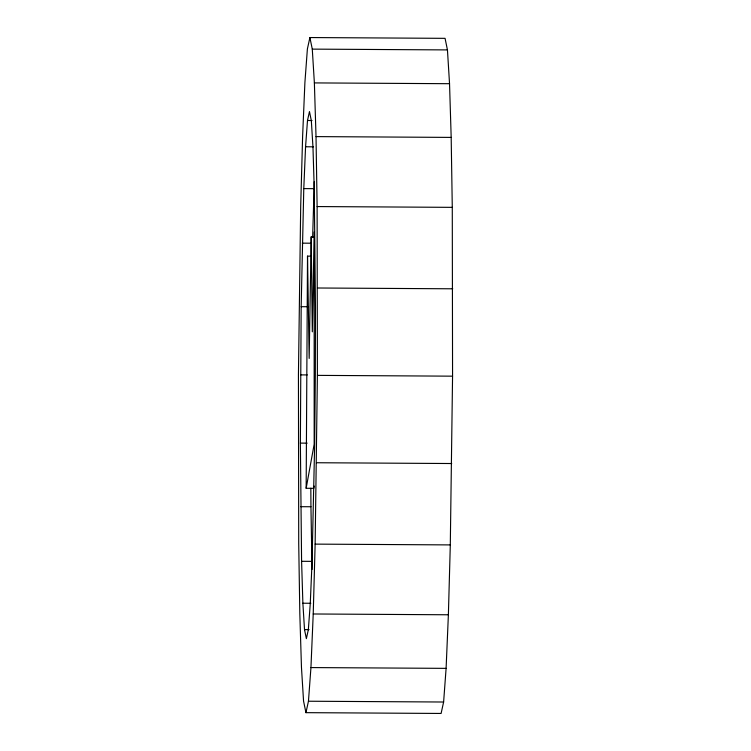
<?xml version="1.0" encoding="UTF-8"?>
<svg xmlns="http://www.w3.org/2000/svg" width="751" height="751" viewBox="0 0 751 751"><rect width="100%" height="100%" fill="white"/><g stroke="black" fill="none" stroke-linecap="round" stroke-linejoin="round"><path stroke-width="1.13" d="M300.372 443.109L301.17 306.69L303.779 188.604L305.563 146.774L307.497 120.498L309.468 111.57L311.327 120.611L312.96 146.989L314.247 188.914L315.467 307.103L315.317 375.322L314.669 443.522L312.059 561.598L310.276 603.438L308.342 629.713L306.37 638.641L304.512 629.601L302.878 603.222L301.592 561.297L300.372 443.109L307.168 443.146M305.939 712.661L308.454 701.227L310.942 667.573L313.223 613.98L315.138 544.118L317.401 375.378L317.119 206.563L316.021 136.607L314.378 82.91L312.285 49.125L309.9 37.55L445.061 38.339L447.446 49.913L449.539 83.699L451.182 137.405L452.28 207.351L452.562 376.167L450.3 544.907L448.385 614.778L446.103 668.362L443.616 702.016L441.1 713.45L305.939 712.661L303.554 701.087L301.461 667.301L299.818 613.595L298.72 543.649L298.438 374.833L300.7 206.093L302.615 136.222L304.897 82.638L307.384 48.984L309.9 37.55M314.209 486.075L313.805 488.328L306.155 488.291L307.516 256.129L310.792 256.147M314.462 236.894L311.186 236.875L309.177 358.434L307.516 256.129M312.641 237.41L314.275 181.695M306.155 488.291L314.171 444.235L314.171 231.937L312.313 331.82L311.186 236.875M312.285 49.125L447.446 49.913M314.378 82.91L449.539 83.699M307.497 120.498L312.031 120.526M316.021 136.607L451.182 137.405M305.563 146.774L313.496 146.821M303.779 188.604L313.984 188.67M317.119 206.563L452.28 207.351M302.287 243.155L311.355 243.211M317.589 287.999L452.75 288.797M301.17 306.69L307.976 306.727M300.522 374.89L307.319 374.927M317.401 375.378L452.562 376.167M316.565 462.738L451.726 463.527M300.738 506.69L310.942 506.747L312.04 569.511M315.138 544.118L450.3 544.907M301.592 561.297L311.796 561.363M302.878 603.222L310.811 603.269M313.223 613.98L448.385 614.778M304.512 629.601L309.046 629.629M310.942 667.573L446.103 668.362M308.454 701.227L443.616 702.016M310.83 488.253L310.942 506.747"/></g></svg>
